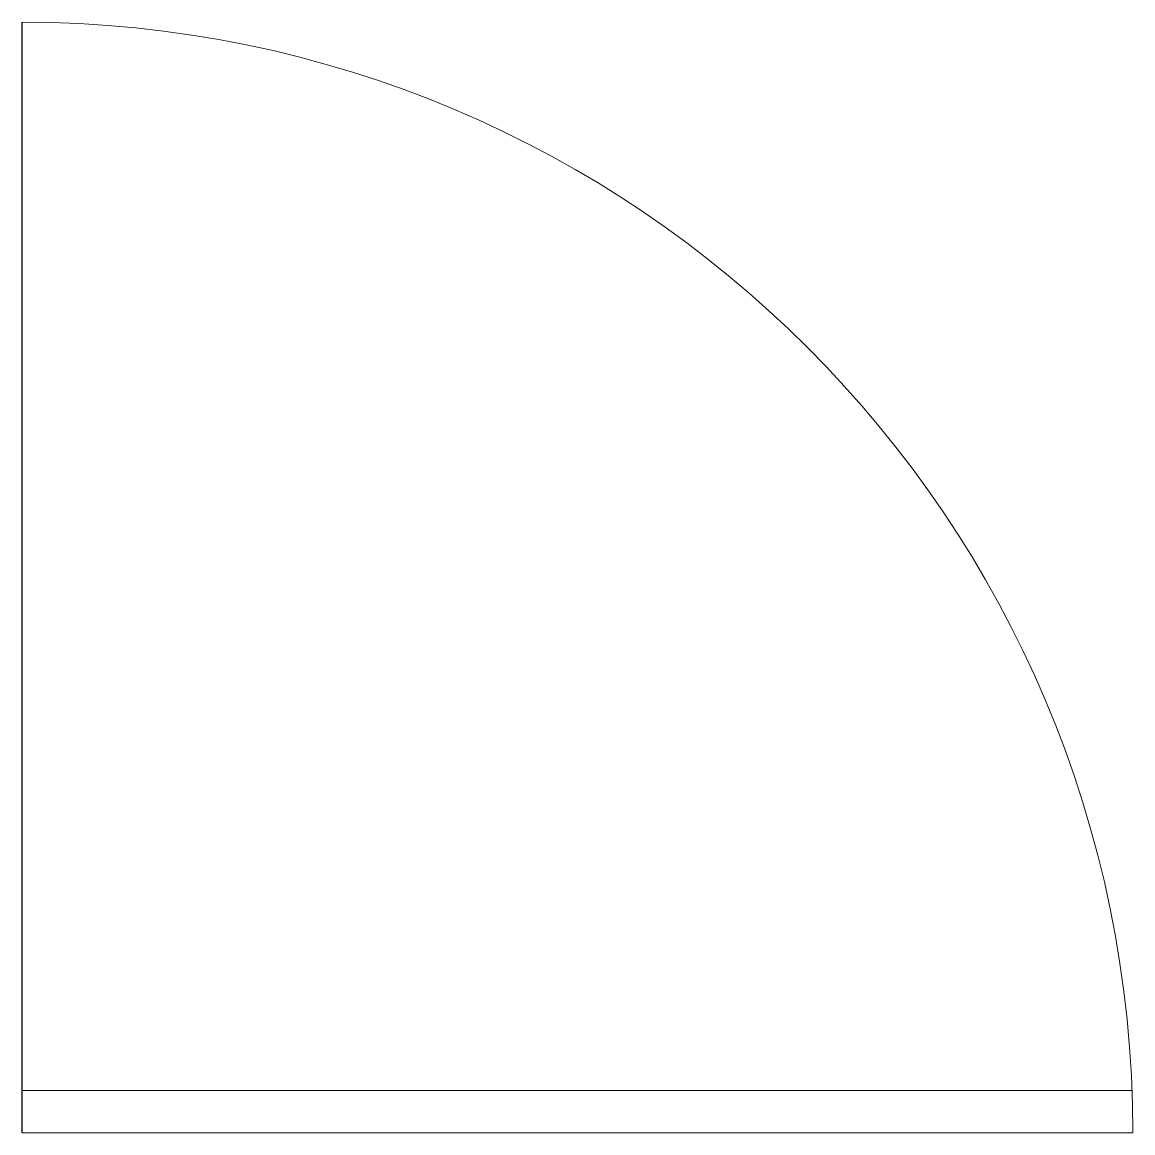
# Model space of a CAD drawing. Header units: inches. Extents: x 402.4 to 438.4, y -377.3 to -341.3.
import ezdxf

# ---------------------------------------------------------------- set-up
doc = ezdxf.new("R2010")
doc.units = ezdxf.units.IN
doc.header["$MEASUREMENT"] = 0
doc.layers.add('A101-Floorplan-1st-floor', color=7, linetype='Continuous', lineweight=9)

msp = doc.modelspace()

# ---------------------------------------------------------------- linework, layer by layer
at = {"layer": 'A101-Floorplan-1st-floor', "lineweight": 30}
msp.add_line((402.414, -377.252), (402.414, -341.252), dxfattribs=at)
at = {"layer": 'A101-Floorplan-1st-floor'}
for p, q in [((438.388, -375.877), (402.414, -375.877)), ((438.414, -377.252), (402.414, -377.252))]:
    msp.add_line(p, q, dxfattribs=at)
msp.add_arc((402.414, -377.252), 36, 0, 90, dxfattribs=at)

doc.saveas('drawing.dxf')
